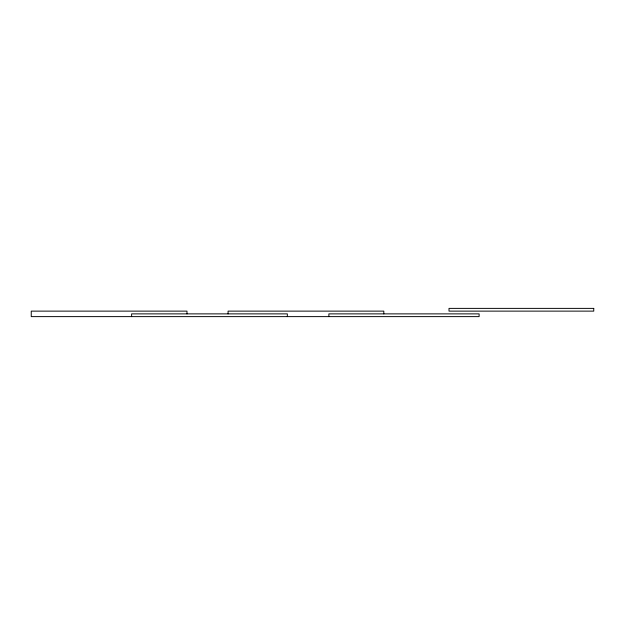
<?xml version="1.0" encoding="UTF-8"?>
<svg xmlns="http://www.w3.org/2000/svg" width="625" height="625" viewBox="0 0 625 625"><rect width="100%" height="100%" fill="white"/><g stroke="black" fill="none" stroke-linecap="round" stroke-linejoin="round"><path stroke-width="0.94" d="M383.812 313.875L383.812 311.125L228.078 311.125L228.078 313.875M328.875 316.617L328.875 313.875L479.109 313.875L479.109 316.617L31.25 316.617L31.25 311.125L186.984 311.125L186.984 313.875M287.344 316.617L287.344 313.875L131.609 313.875L131.609 316.617M593.75 308.383L449.008 308.383L449.008 311.125L593.75 311.125L593.75 308.383"/></g></svg>
